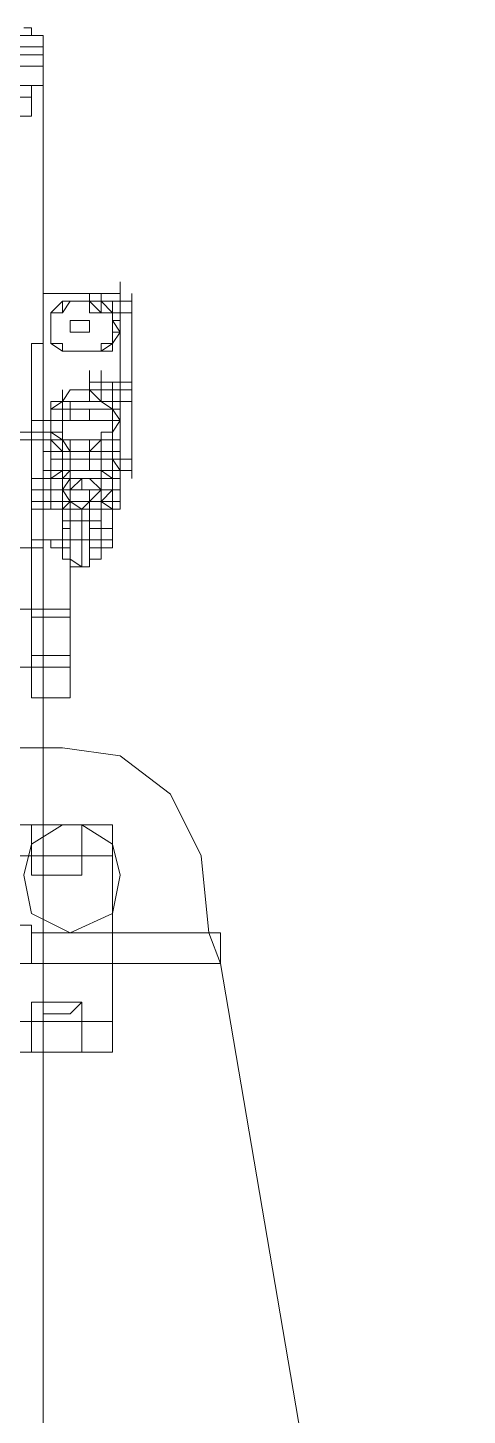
# Model space of a CAD drawing. Header units: millimetres. Extents: x 3220 to 226993, y 817 to 176024.
# Drawn here: x 74363 to 74527, y 88991 to 89513 of the extents above; entities that cross this region are included whole.
import ezdxf

# ---------------------------------------------------------------- set-up
doc = ezdxf.new("R2010")
doc.units = ezdxf.units.MM

# ---------------------------------------------------------------- blocks, each defined once
blk = doc.blocks.new('ligne broyage 2')
at = {"color": 7, "linetype": 'Continuous', "lineweight": 5, "true_color": 0x000007}
for points in [[(1662.64, 9745.4), (1659.74, 9745.4), (1659.74, 9745.4)], [(1659.74, 9745.4), (1659.74, 9742.51)], [(1755.22, 9742.51), (1655.4, 9742.51)], [(1655.4, 9730.94), (1655.4, 9742.51)], [(1659.74, 9742.51), (1678.55, 9742.51)], [(1655.4, 9730.94), (1655.4, 9735.28)], [(1655.4, 9730.94), (1655.4, 9735.28), (1655.4, 9735.28)], [(1726.29, 9735.28), (1655.4, 9735.28)], [(1655.4, 9445.96), (1655.4, 9730.94)], [(1659.74, 9723.7), (1655.4, 9723.7), (1697.35, 9723.7), (1655.4, 9723.7), (1655.4, 9730.94)], [(1655.4, 9730.94), (1755.22, 9730.94)], [(1655.4, 9730.94), (1755.22, 9730.94)], [(1655.4, 9723.7), (1697.35, 9723.7)], [(1697.35, 9723.7), (1655.4, 9723.7), (1655.4, 9723.7)], [(1659.74, 9723.7), (1659.74, 9719.36), (1681.44, 9719.36)], [(1659.74, 9723.7), (1681.44, 9723.7)], [(1659.74, 9719.36), (1659.74, 9712.13)], [(1662.64, 9719.36), (1659.74, 9719.36), (1659.74, 9719.36)], [(1659.74, 9712.13), (1678.55, 9712.13), (1678.55, 9712.13)], [(1626.47, 9645.59), (1626.47, 9649.93), (1626.47, 9649.93)], [(1626.47, 9645.59), (1626.47, 9649.93)], [(1655.4, 9645.59), (1655.4, 9649.93)], [(1622.13, 9642.69), (1622.13, 9645.59), (1622.13, 9645.59)], [(1622.13, 9642.69), (1622.13, 9645.59), (1622.13, 9645.59)], [(1622.13, 9645.59), (1622.13, 9642.69), (1626.47, 9642.69)], [(1622.13, 9642.69), (1626.47, 9642.69), (1626.47, 9642.69)], [(1622.13, 9638.36), (1622.13, 9642.69), (1622.13, 9642.69)], [(1622.13, 9638.36), (1622.13, 9642.69), (1622.13, 9642.69)], [(1622.13, 9638.36), (1622.13, 9642.69), (1622.13, 9642.69)], [(1622.13, 9638.36), (1622.13, 9642.69), (1622.13, 9642.69)], [(1622.13, 9638.36), (1622.13, 9642.69), (1622.13, 9642.69)], [(1622.13, 9638.36), (1622.13, 9642.69), (1622.13, 9642.69)], [(1622.13, 9638.36), (1622.13, 9642.69), (1622.13, 9635.46)], [(1622.13, 9638.36), (1622.13, 9642.69), (1622.13, 9642.69)], [(1622.13, 9642.69), (1622.13, 9638.36), (1622.13, 9638.36)], [(1622.13, 9638.36), (1622.13, 9642.69), (1622.13, 9642.69)], [(1622.13, 9609.42), (1622.13, 9642.69)], [(1622.13, 9612.32), (1622.13, 9642.69)], [(1655.4, 9645.59), (1626.47, 9645.59)], [(1626.47, 9645.59), (1626.47, 9642.69), (1626.47, 9642.69)], [(1626.47, 9642.69), (1626.47, 9645.59)], [(1626.47, 9612.32), (1626.47, 9645.59)], [(1626.47, 9612.32), (1626.47, 9645.59)], [(1633.71, 9642.69), (1626.47, 9642.69)], [(1633.71, 9642.69), (1626.47, 9642.69)], [(1638.05, 9642.69), (1626.47, 9642.69)], [(1626.47, 9642.69), (1629.37, 9642.69), (1629.37, 9638.36)], [(1629.37, 9638.36), (1629.37, 9642.69), (1626.47, 9642.69)], [(1626.47, 9609.42), (1626.47, 9642.69)], [(1626.47, 9609.42), (1626.47, 9642.69), (1626.47, 9642.69)], [(1652.51, 9635.46), (1652.51, 9638.36), (1648.17, 9638.36), (1648.17, 9642.69), (1633.71, 9642.69), (1629.37, 9638.36), (1629.37, 9635.46), (1626.47, 9635.46), (1626.47, 9631.12), (1629.37, 9631.12), (1629.37, 9626.78), (1633.71, 9626.78), (1633.71, 9623.89), (1648.17, 9623.89), (1648.17, 9626.78), (1652.51, 9626.78), (1652.51, 9635.46), (1652.51, 9631.12)], [(1652.51, 9635.46), (1652.51, 9638.36), (1648.17, 9638.36), (1645.28, 9642.69), (1633.71, 9642.69), (1633.71, 9638.36), (1629.37, 9638.36), (1629.37, 9635.46), (1626.47, 9631.12), (1629.37, 9626.78), (1633.71, 9623.89), (1648.17, 9623.89), (1652.51, 9626.78), (1652.51, 9631.12)], [(1652.51, 9631.12), (1652.51, 9638.36), (1648.17, 9638.36), (1645.28, 9642.69), (1638.05, 9642.69), (1633.71, 9638.36), (1629.37, 9638.36), (1629.37, 9631.12)], [(1633.71, 9642.69), (1633.71, 9645.59)], [(1633.71, 9638.36), (1633.71, 9642.69)], [(1638.05, 9642.69), (1638.05, 9645.59)], [(1638.05, 9642.69), (1638.05, 9638.36), (1638.05, 9638.36)], [(1638.05, 9642.69), (1638.05, 9638.36)], [(1655.4, 9642.69), (1655.4, 9645.59), (1655.4, 9645.59)], [(1655.4, 9642.69), (1655.4, 9645.59)], [(1655.4, 9635.46), (1655.4, 9642.69), (1655.4, 9642.69)], [(1655.4, 9638.36), (1655.4, 9642.69)], [(1655.4, 9638.36), (1655.4, 9642.69)], [(1655.4, 9642.69), (1655.4, 9616.66)], [(1622.13, 9638.36), (1626.47, 9638.36), (1626.47, 9638.36)], [(1622.13, 9635.46), (1622.13, 9638.36), (1622.13, 9638.36)], [(1622.13, 9638.36), (1626.47, 9638.36)], [(1633.71, 9638.36), (1626.47, 9638.36)], [(1626.47, 9638.36), (1633.71, 9638.36)], [(1626.47, 9638.36), (1638.05, 9638.36)], [(1626.47, 9638.36), (1629.37, 9638.36), (1629.37, 9638.36)], [(1626.47, 9638.36), (1629.37, 9638.36)], [(1655.4, 9635.46), (1655.4, 9638.36)], [(1655.4, 9635.46), (1655.4, 9638.36)], [(1626.47, 9635.46), (1626.47, 9631.12)], [(1629.37, 9635.46), (1629.37, 9631.12)], [(1629.37, 9631.12), (1629.37, 9623.89), (1648.17, 9623.89), (1652.51, 9626.78), (1652.51, 9631.12)], [(1638.05, 9635.46), (1638.05, 9631.12)], [(1638.05, 9631.12), (1638.05, 9635.46)], [(1645.28, 9635.46), (1638.05, 9635.46)], [(1638.05, 9631.12), (1645.28, 9631.12), (1638.05, 9631.12), (1638.05, 9635.46)], [(1638.05, 9631.12), (1645.28, 9631.12), (1645.28, 9635.46)], [(1645.28, 9635.46), (1645.28, 9631.12), (1645.28, 9631.12)], [(1645.28, 9631.12), (1645.28, 9635.46)], [(1645.28, 9631.12), (1645.28, 9635.46)], [(1652.51, 9631.12), (1652.51, 9635.46)], [(1652.51, 9631.12), (1652.51, 9635.46)], [(1659.74, 9626.78), (1655.4, 9626.78)], [(1659.74, 9564.58), (1659.74, 9626.78)], [(1622.13, 9612.32), (1622.13, 9616.66), (1622.13, 9616.66)], [(1622.13, 9612.32), (1622.13, 9616.66), (1622.13, 9616.66)], [(1622.13, 9612.32), (1622.13, 9616.66), (1622.13, 9616.66)], [(1622.13, 9616.66), (1622.13, 9612.32), (1622.13, 9612.32)], [(1622.13, 9612.32), (1622.13, 9616.66), (1622.13, 9616.66)], [(1633.71, 9612.32), (1633.71, 9616.66)], [(1638.05, 9612.32), (1638.05, 9616.66)], [(1655.4, 9616.66), (1655.4, 9619.55)], [(1655.4, 9616.66), (1655.4, 9619.55)], [(1655.4, 9612.32), (1655.4, 9616.66)], [(1655.4, 9612.32), (1655.4, 9616.66)], [(1655.4, 9616.66), (1655.4, 9605.08), (1655.4, 9605.08)], [(1655.4, 9612.32), (1655.4, 9616.66)], [(1622.13, 9612.32), (1626.47, 9612.32), (1626.47, 9612.32)], [(1622.13, 9609.42), (1622.13, 9612.32), (1622.13, 9612.32)], [(1622.13, 9609.42), (1622.13, 9612.32), (1622.13, 9612.32)], [(1622.13, 9612.32), (1622.13, 9609.42), (1622.13, 9609.42)], [(1622.13, 9609.42), (1622.13, 9612.32), (1622.13, 9612.32)], [(1622.13, 9609.42), (1622.13, 9612.32), (1622.13, 9612.32)], [(1622.13, 9609.42), (1622.13, 9612.32), (1622.13, 9612.32)], [(1622.13, 9612.32), (1622.13, 9609.42), (1622.13, 9609.42)], [(1622.13, 9612.32), (1622.13, 9609.42), (1622.13, 9609.42)], [(1622.13, 9609.42), (1622.13, 9612.32), (1622.13, 9612.32)], [(1622.13, 9612.32), (1622.13, 9609.42), (1622.13, 9609.42)], [(1622.13, 9609.42), (1622.13, 9612.32), (1622.13, 9612.32)], [(1622.13, 9609.42), (1622.13, 9612.32), (1622.13, 9612.32)], [(1622.13, 9609.42), (1622.13, 9612.32), (1622.13, 9612.32)], [(1622.13, 9609.42), (1622.13, 9612.32), (1622.13, 9612.32)], [(1622.13, 9576.15), (1622.13, 9612.32), (1622.13, 9612.32)], [(1626.47, 9612.32), (1622.13, 9612.32)], [(1633.71, 9612.32), (1626.47, 9612.32)], [(1633.71, 9612.32), (1626.47, 9612.32)], [(1638.05, 9612.32), (1626.47, 9612.32)], [(1629.37, 9612.32), (1629.37, 9609.42), (1626.47, 9609.42)], [(1626.47, 9612.32), (1629.37, 9612.32), (1629.37, 9612.32)], [(1626.47, 9609.42), (1626.47, 9612.32)], [(1629.37, 9609.42), (1629.37, 9612.32), (1626.47, 9612.32)], [(1626.47, 9609.42), (1626.47, 9612.32)], [(1633.71, 9609.42), (1633.71, 9612.32)], [(1638.05, 9609.42), (1638.05, 9612.32)], [(1638.05, 9609.42), (1638.05, 9612.32)], [(1638.05, 9609.42), (1638.05, 9612.32)], [(1638.05, 9605.08), (1638.05, 9612.32), (1638.05, 9612.32)], [(1655.4, 9605.08), (1655.4, 9612.32)], [(1622.13, 9609.42), (1626.47, 9609.42), (1626.47, 9609.42)], [(1622.13, 9609.42), (1626.47, 9609.42), (1626.47, 9609.42)], [(1622.13, 9605.08), (1622.13, 9609.42), (1622.13, 9609.42)], [(1622.13, 9609.42), (1622.13, 9605.08), (1622.13, 9605.08)], [(1622.13, 9609.42), (1622.13, 9605.08), (1622.13, 9605.08)], [(1622.13, 9605.08), (1622.13, 9609.42), (1622.13, 9609.42)], [(1622.13, 9605.08), (1622.13, 9609.42), (1622.13, 9609.42)], [(1622.13, 9609.42), (1622.13, 9605.08), (1622.13, 9605.08)], [(1622.13, 9605.08), (1622.13, 9609.42)], [(1622.13, 9609.42), (1626.47, 9609.42)], [(1626.47, 9609.42), (1622.13, 9609.42)], [(1622.13, 9605.08), (1626.47, 9605.08), (1626.47, 9605.08)], [(1622.13, 9576.15), (1622.13, 9605.08)], [(1622.13, 9605.08), (1626.47, 9605.08)], [(1633.71, 9609.42), (1626.47, 9609.42)], [(1626.47, 9609.42), (1633.71, 9609.42)], [(1633.71, 9609.42), (1626.47, 9609.42)], [(1633.71, 9609.42), (1626.47, 9609.42)], [(1638.05, 9609.42), (1626.47, 9609.42)], [(1626.47, 9609.42), (1638.05, 9609.42)], [(1626.47, 9605.08), (1626.47, 9609.42)], [(1629.37, 9609.42), (1629.37, 9605.08), (1626.47, 9605.08)], [(1626.47, 9609.42), (1629.37, 9609.42), (1629.37, 9609.42)], [(1626.47, 9590.62), (1626.47, 9609.42), (1626.47, 9609.42)], [(1626.47, 9576.15), (1626.47, 9609.42), (1626.47, 9609.42)], [(1629.37, 9605.08), (1629.37, 9609.42), (1626.47, 9609.42)], [(1626.47, 9609.42), (1629.37, 9609.42)], [(1626.47, 9576.15), (1626.47, 9609.42), (1626.47, 9609.42)], [(1633.71, 9605.08), (1626.47, 9605.08)], [(1626.47, 9605.08), (1633.71, 9605.08)], [(1626.47, 9605.08), (1638.05, 9605.08)], [(1626.47, 9597.85), (1626.47, 9605.08)], [(1626.47, 9605.08), (1629.37, 9605.08), (1629.37, 9605.08)], [(1633.71, 9605.08), (1633.71, 9609.42)], [(1638.05, 9605.08), (1638.05, 9609.42)], [(1638.05, 9605.08), (1638.05, 9609.42)], [(1645.28, 9602.19), (1645.28, 9605.08)], [(1648.17, 9609.42), (1648.17, 9602.19)], [(1648.17, 9609.42), (1648.17, 9602.19), (1648.17, 9602.19)], [(1655.4, 9605.08), (1655.4, 9609.42)], [(1655.4, 9605.08), (1655.4, 9609.42)], [(1655.4, 9605.08), (1655.4, 9609.42)], [(1655.4, 9605.08), (1655.4, 9609.42)], [(1655.4, 9602.19), (1655.4, 9605.08)], [(1655.4, 9605.08), (1655.4, 9571.81)], [(1626.47, 9602.19), (1648.17, 9602.19)], [(1626.47, 9602.19), (1648.17, 9602.19), (1648.17, 9602.19)], [(1626.47, 9597.85), (1626.47, 9602.19)], [(1629.37, 9597.85), (1629.37, 9602.19)], [(1645.28, 9602.19), (1638.05, 9602.19)], [(1638.05, 9602.19), (1638.05, 9597.85)], [(1638.05, 9602.19), (1638.05, 9597.85)], [(1638.05, 9597.85), (1638.05, 9602.19)], [(1645.28, 9597.85), (1645.28, 9602.19)], [(1645.28, 9602.19), (1645.28, 9597.85)], [(1645.28, 9597.85), (1645.28, 9602.19)], [(1645.28, 9597.85), (1645.28, 9602.19), (1645.28, 9602.19)], [(1645.28, 9597.85), (1645.28, 9602.19)], [(1648.17, 9602.19), (1648.17, 9586.28), (1648.17, 9586.28)], [(1648.17, 9602.19), (1648.17, 9597.85)], [(1652.51, 9597.85), (1652.51, 9602.19)], [(1652.51, 9597.85), (1652.51, 9602.19)], [(1655.4, 9597.85), (1655.4, 9602.19)], [(1655.4, 9597.85), (1655.4, 9602.19)], [(1655.4, 9597.85), (1655.4, 9602.19)], [(1655.4, 9590.62), (1655.4, 9602.19)], [(1655.4, 9597.85), (1655.4, 9602.19)], [(1655.4, 9597.85), (1655.4, 9602.19)], [(1626.47, 9597.85), (1648.17, 9597.85)], [(1626.47, 9597.85), (1648.17, 9597.85)], [(1638.05, 9597.85), (1645.28, 9597.85)], [(1648.17, 9597.85), (1648.17, 9586.28), (1648.17, 9586.28)], [(1648.17, 9597.85), (1655.4, 9597.85)], [(1648.17, 9597.85), (1655.4, 9597.85)], [(1655.4, 9597.85), (1648.17, 9597.85)], [(1655.4, 9593.51), (1655.4, 9597.85)], [(1655.4, 9593.51), (1655.4, 9597.85)], [(1655.4, 9593.51), (1655.4, 9597.85)], [(1659.74, 9597.85), (1655.4, 9597.85)], [(1659.74, 9597.85), (1655.4, 9597.85)], [(1659.74, 9597.85), (1655.4, 9597.85)], [(1655.4, 9590.62), (1626.47, 9590.62)], [(1626.47, 9590.62), (1629.37, 9590.62), (1629.37, 9590.62)], [(1626.47, 9590.62), (1655.4, 9590.62)], [(1629.37, 9590.62), (1626.47, 9590.62)], [(1629.37, 9564.58), (1626.47, 9564.58), (1626.47, 9590.62)], [(1629.37, 9571.81), (1629.37, 9593.51), (1629.37, 9593.51)], [(1629.37, 9593.51), (1629.37, 9586.28)], [(1629.37, 9590.62), (1629.37, 9583.38)], [(1633.71, 9590.62), (1633.71, 9583.38), (1629.37, 9583.38)], [(1629.37, 9586.28), (1629.37, 9590.62)], [(1629.37, 9590.62), (1629.37, 9579.05)], [(1633.71, 9583.38), (1633.71, 9593.51)], [(1633.71, 9586.28), (1633.71, 9593.51)], [(1645.28, 9590.62), (1633.71, 9590.62)], [(1633.71, 9590.62), (1648.17, 9590.62)], [(1633.71, 9579.05), (1633.71, 9590.62)], [(1645.28, 9590.62), (1645.28, 9583.38)], [(1648.17, 9593.51), (1648.17, 9583.38)], [(1648.17, 9586.28), (1648.17, 9583.38), (1652.51, 9583.38), (1652.51, 9586.28), (1648.17, 9586.28), (1648.17, 9593.51)], [(1648.17, 9593.51), (1655.4, 9593.51)], [(1648.17, 9586.28), (1648.17, 9590.62)], [(1655.4, 9590.62), (1648.17, 9590.62)], [(1648.17, 9590.62), (1648.17, 9583.38)], [(1648.17, 9586.28), (1648.17, 9590.62), (1648.17, 9590.62)], [(1648.17, 9586.28), (1648.17, 9590.62)], [(1648.17, 9590.62), (1648.17, 9579.05)], [(1652.51, 9593.51), (1652.51, 9571.81), (1652.51, 9571.81)], [(1652.51, 9586.28), (1652.51, 9593.51)], [(1652.51, 9586.28), (1652.51, 9590.62)], [(1652.51, 9579.05), (1652.51, 9590.62), (1655.4, 9590.62)], [(1659.74, 9593.51), (1655.4, 9593.51)], [(1659.74, 9593.51), (1655.4, 9593.51)], [(1655.4, 9593.51), (1659.74, 9593.51)], [(1655.4, 9590.62), (1655.4, 9593.51)], [(1655.4, 9586.28), (1655.4, 9590.62), (1655.4, 9590.62)], [(1655.4, 9590.62), (1655.4, 9571.81), (1655.4, 9571.81)], [(1655.4, 9586.28), (1655.4, 9590.62)], [(1685.78, 9590.62), (1655.4, 9590.62)], [(1655.4, 9564.58), (1655.4, 9590.62), (1655.4, 9590.62)], [(1685.78, 9593.51), (1659.74, 9593.51)], [(1622.13, 9583.38), (1622.13, 9586.28), (1622.13, 9586.28)], [(1622.13, 9583.38), (1622.13, 9586.28), (1622.13, 9586.28)], [(1622.13, 9583.38), (1622.13, 9586.28), (1622.13, 9586.28)], [(1622.13, 9583.38), (1622.13, 9586.28), (1622.13, 9586.28)], [(1622.13, 9583.38), (1622.13, 9586.28), (1622.13, 9586.28)], [(1622.13, 9583.38), (1622.13, 9586.28), (1622.13, 9586.28)], [(1622.13, 9583.38), (1622.13, 9586.28), (1622.13, 9586.28)], [(1655.4, 9586.28), (1626.47, 9586.28)], [(1626.47, 9586.28), (1655.4, 9586.28)], [(1626.47, 9586.28), (1648.17, 9586.28)], [(1629.37, 9586.28), (1633.71, 9586.28), (1633.71, 9579.05)], [(1629.37, 9579.05), (1629.37, 9586.28), (1629.37, 9586.28)], [(1629.37, 9586.28), (1629.37, 9579.05)], [(1633.71, 9579.05), (1633.71, 9586.28)], [(1638.05, 9583.38), (1638.05, 9586.28)], [(1645.28, 9583.38), (1645.28, 9586.28)], [(1648.17, 9586.28), (1648.17, 9579.05)], [(1648.17, 9579.05), (1648.17, 9586.28), (1648.17, 9586.28)], [(1652.51, 9579.05), (1652.51, 9586.28)], [(1652.51, 9586.28), (1652.51, 9579.05), (1652.51, 9579.05)], [(1622.13, 9583.38), (1626.47, 9583.38), (1626.47, 9583.38)], [(1622.13, 9579.05), (1622.13, 9583.38), (1622.13, 9583.38)], [(1622.13, 9579.05), (1622.13, 9583.38), (1622.13, 9583.38)], [(1622.13, 9579.05), (1622.13, 9583.38), (1622.13, 9583.38)], [(1622.13, 9579.05), (1622.13, 9583.38), (1622.13, 9583.38)], [(1622.13, 9579.05), (1622.13, 9583.38), (1622.13, 9583.38)], [(1622.13, 9579.05), (1622.13, 9583.38), (1622.13, 9583.38)], [(1622.13, 9579.05), (1622.13, 9583.38), (1622.13, 9583.38)], [(1622.13, 9579.05), (1622.13, 9583.38), (1622.13, 9583.38)], [(1622.13, 9579.05), (1622.13, 9583.38), (1622.13, 9583.38)], [(1622.13, 9579.05), (1622.13, 9583.38), (1622.13, 9583.38)], [(1622.13, 9579.05), (1622.13, 9583.38), (1622.13, 9583.38)], [(1622.13, 9579.05), (1622.13, 9583.38), (1622.13, 9583.38)], [(1626.47, 9583.38), (1622.13, 9583.38)], [(1622.13, 9579.05), (1626.47, 9579.05), (1626.47, 9579.05)], [(1622.13, 9579.05), (1622.13, 9576.15), (1622.13, 9576.15)], [(1622.13, 9576.15), (1622.13, 9579.05), (1622.13, 9579.05)], [(1622.13, 9576.15), (1622.13, 9579.05)], [(1622.13, 9579.05), (1626.47, 9579.05)], [(1633.71, 9583.38), (1626.47, 9583.38)], [(1633.71, 9583.38), (1626.47, 9583.38)], [(1638.05, 9583.38), (1626.47, 9583.38)], [(1626.47, 9579.05), (1626.47, 9583.38)], [(1629.37, 9583.38), (1629.37, 9579.05), (1626.47, 9579.05)], [(1626.47, 9583.38), (1629.37, 9583.38), (1629.37, 9583.38)], [(1629.37, 9579.05), (1629.37, 9583.38), (1626.47, 9583.38)], [(1633.71, 9579.05), (1626.47, 9579.05)], [(1626.47, 9579.05), (1633.71, 9579.05)], [(1626.47, 9579.05), (1648.17, 9579.05)], [(1626.47, 9579.05), (1629.37, 9579.05), (1629.37, 9579.05)], [(1626.47, 9579.05), (1648.17, 9579.05)], [(1626.47, 9579.05), (1638.05, 9579.05), (1638.05, 9579.05)], [(1626.47, 9579.05), (1648.17, 9579.05)], [(1626.47, 9579.05), (1629.37, 9579.05), (1629.37, 9579.05)], [(1626.47, 9576.15), (1626.47, 9579.05)], [(1629.37, 9579.05), (1629.37, 9576.15), (1633.71, 9579.05), (1626.47, 9579.05)], [(1626.47, 9579.05), (1629.37, 9579.05), (1629.37, 9579.05)], [(1629.37, 9571.81), (1629.37, 9583.38), (1629.37, 9583.38)], [(1629.37, 9579.05), (1629.37, 9583.38), (1629.37, 9583.38)], [(1629.37, 9579.05), (1629.37, 9583.38), (1629.37, 9583.38)], [(1629.37, 9579.05), (1629.37, 9583.38), (1629.37, 9583.38)], [(1629.37, 9579.05), (1629.37, 9583.38), (1629.37, 9583.38)], [(1629.37, 9579.05), (1629.37, 9583.38), (1629.37, 9583.38)], [(1633.71, 9583.38), (1629.37, 9583.38)], [(1629.37, 9579.05), (1629.37, 9583.38), (1629.37, 9583.38)], [(1629.37, 9579.05), (1629.37, 9583.38), (1629.37, 9583.38)], [(1629.37, 9579.05), (1629.37, 9583.38), (1629.37, 9583.38)], [(1629.37, 9583.38), (1629.37, 9579.05)], [(1629.37, 9579.05), (1629.37, 9583.38), (1629.37, 9583.38)], [(1629.37, 9583.38), (1629.37, 9571.81)], [(1629.37, 9579.05), (1629.37, 9583.38), (1629.37, 9583.38)], [(1629.37, 9579.05), (1648.17, 9579.05)], [(1633.71, 9567.47), (1633.71, 9576.15), (1629.37, 9576.15), (1629.37, 9571.81), (1633.71, 9571.81), (1633.71, 9567.47), (1645.28, 9567.47), (1648.17, 9571.81), (1648.17, 9576.15), (1645.28, 9579.05), (1633.71, 9579.05), (1633.71, 9576.15), (1629.37, 9576.15)], [(1633.71, 9579.05), (1629.37, 9579.05)], [(1629.37, 9576.15), (1629.37, 9579.05), (1629.37, 9579.05)], [(1629.37, 9579.05), (1633.71, 9579.05), (1629.37, 9579.05), (1629.37, 9576.15)], [(1629.37, 9579.05), (1629.37, 9576.15), (1629.37, 9576.15)], [(1633.71, 9579.05), (1629.37, 9579.05), (1629.37, 9579.05)], [(1629.37, 9579.05), (1633.71, 9579.05), (1633.71, 9579.05)], [(1633.71, 9579.05), (1629.37, 9579.05), (1629.37, 9579.05)], [(1629.37, 9576.15), (1629.37, 9579.05)], [(1648.17, 9579.05), (1629.37, 9579.05), (1629.37, 9579.05)], [(1629.37, 9576.15), (1629.37, 9579.05)], [(1633.71, 9579.05), (1633.71, 9576.15), (1629.37, 9576.15)], [(1629.37, 9576.15), (1629.37, 9571.81), (1633.71, 9571.81), (1633.71, 9567.47), (1648.17, 9567.47), (1648.17, 9579.05)], [(1629.37, 9579.05), (1629.37, 9571.81)], [(1633.71, 9579.05), (1629.37, 9579.05)], [(1629.37, 9576.15), (1629.37, 9579.05)], [(1633.71, 9579.05), (1629.37, 9579.05)], [(1629.37, 9579.05), (1629.37, 9576.15), (1633.71, 9576.15), (1633.71, 9579.05)], [(1629.37, 9576.15), (1629.37, 9579.05)], [(1629.37, 9579.05), (1633.71, 9579.05), (1633.71, 9579.05)], [(1633.71, 9571.81), (1633.71, 9583.38)], [(1633.71, 9576.15), (1633.71, 9583.38), (1633.71, 9583.38)], [(1645.28, 9583.38), (1633.71, 9583.38)], [(1633.71, 9583.38), (1633.71, 9576.15), (1633.71, 9576.15)], [(1633.71, 9571.81), (1633.71, 9583.38)], [(1633.71, 9579.05), (1633.71, 9583.38)], [(1633.71, 9579.05), (1633.71, 9583.38), (1633.71, 9583.38)], [(1648.17, 9583.38), (1633.71, 9583.38)], [(1633.71, 9576.15), (1633.71, 9583.38)], [(1633.71, 9579.05), (1633.71, 9583.38)], [(1633.71, 9583.38), (1633.71, 9579.05), (1633.71, 9579.05)], [(1633.71, 9583.38), (1633.71, 9579.05), (1633.71, 9579.05)], [(1645.28, 9579.05), (1633.71, 9579.05)], [(1633.71, 9579.05), (1652.51, 9579.05), (1652.51, 9579.05)], [(1633.71, 9579.05), (1652.51, 9579.05), (1652.51, 9579.05)], [(1648.17, 9579.05), (1633.71, 9579.05), (1633.71, 9579.05)], [(1633.71, 9571.81), (1633.71, 9579.05)], [(1638.05, 9579.05), (1638.05, 9583.38)], [(1638.05, 9579.05), (1638.05, 9583.38)], [(1638.05, 9583.38), (1638.05, 9579.05), (1638.05, 9579.05)], [(1645.28, 9567.47), (1645.28, 9583.38), (1645.28, 9583.38)], [(1648.17, 9583.38), (1645.28, 9583.38), (1645.28, 9571.81)], [(1648.17, 9579.05), (1645.28, 9579.05)], [(1648.17, 9583.38), (1648.17, 9571.81), (1652.51, 9571.81), (1652.51, 9576.15), (1648.17, 9576.15), (1648.17, 9571.81), (1655.4, 9571.81)], [(1648.17, 9579.05), (1648.17, 9583.38)], [(1648.17, 9583.38), (1648.17, 9571.81)], [(1648.17, 9579.05), (1648.17, 9583.38), (1648.17, 9583.38)], [(1648.17, 9579.05), (1648.17, 9583.38), (1648.17, 9583.38)], [(1648.17, 9579.05), (1648.17, 9583.38), (1648.17, 9583.38)], [(1648.17, 9579.05), (1648.17, 9583.38)], [(1648.17, 9579.05), (1648.17, 9583.38), (1648.17, 9583.38)], [(1652.51, 9583.38), (1648.17, 9583.38)], [(1648.17, 9583.38), (1648.17, 9579.05)], [(1648.17, 9583.38), (1648.17, 9571.81), (1648.17, 9571.81)], [(1648.17, 9579.05), (1648.17, 9571.81)], [(1648.17, 9576.15), (1648.17, 9579.05)], [(1648.17, 9579.05), (1648.17, 9576.15)], [(1652.51, 9579.05), (1648.17, 9579.05), (1648.17, 9579.05)], [(1648.17, 9579.05), (1652.51, 9576.15), (1652.51, 9579.05)], [(1648.17, 9579.05), (1648.17, 9571.81)], [(1652.51, 9579.05), (1648.17, 9579.05)], [(1652.51, 9579.05), (1648.17, 9579.05), (1648.17, 9579.05)], [(1648.17, 9579.05), (1652.51, 9579.05), (1652.51, 9579.05)], [(1648.17, 9576.15), (1648.17, 9579.05), (1648.17, 9579.05)], [(1648.17, 9576.15), (1648.17, 9579.05)], [(1652.51, 9571.81), (1652.51, 9583.38)], [(1652.51, 9579.05), (1652.51, 9583.38), (1652.51, 9583.38)], [(1652.51, 9579.05), (1652.51, 9583.38), (1652.51, 9583.38)], [(1652.51, 9579.05), (1652.51, 9583.38), (1652.51, 9583.38)], [(1652.51, 9579.05), (1652.51, 9583.38), (1652.51, 9583.38)], [(1652.51, 9579.05), (1652.51, 9583.38), (1652.51, 9583.38)], [(1652.51, 9579.05), (1652.51, 9583.38), (1652.51, 9583.38)], [(1652.51, 9579.05), (1652.51, 9583.38), (1652.51, 9583.38)], [(1652.51, 9579.05), (1652.51, 9583.38)], [(1652.51, 9579.05), (1652.51, 9583.38), (1652.51, 9583.38)], [(1652.51, 9576.15), (1652.51, 9579.05)], [(1652.51, 9576.15), (1652.51, 9579.05), (1652.51, 9579.05)], [(1652.51, 9579.05), (1652.51, 9576.15), (1652.51, 9576.15)], [(1652.51, 9579.05), (1652.51, 9576.15), (1652.51, 9576.15)], [(1652.51, 9576.15), (1652.51, 9579.05)], [(1652.51, 9571.81), (1652.51, 9579.05)], [(1652.51, 9576.15), (1652.51, 9579.05)], [(1655.4, 9579.05), (1655.4, 9583.38)], [(1655.4, 9579.05), (1655.4, 9583.38)], [(1655.4, 9576.15), (1655.4, 9579.05)], [(1655.4, 9576.15), (1655.4, 9579.05)], [(1655.4, 9571.81), (1655.4, 9579.05), (1655.4, 9579.05)], [(1626.47, 9576.15), (1648.17, 9576.15), (1648.17, 9576.15)], [(1626.47, 9576.15), (1626.47, 9564.58), (1626.47, 9564.58)], [(1626.47, 9571.81), (1626.47, 9576.15)], [(1629.37, 9567.47), (1629.37, 9576.15)], [(1652.51, 9576.15), (1629.37, 9576.15), (1629.37, 9576.15)], [(1629.37, 9576.15), (1633.71, 9576.15)], [(1629.37, 9576.15), (1633.71, 9576.15), (1633.71, 9567.47)], [(1629.37, 9567.47), (1629.37, 9576.15), (1629.37, 9576.15)], [(1652.51, 9576.15), (1629.37, 9576.15), (1629.37, 9576.15)], [(1629.37, 9576.15), (1633.71, 9576.15)], [(1633.71, 9576.15), (1645.28, 9576.15)], [(1633.71, 9576.15), (1648.17, 9576.15)], [(1633.71, 9576.15), (1633.71, 9571.81)], [(1633.71, 9567.47), (1633.71, 9576.15)], [(1633.71, 9571.81), (1633.71, 9576.15), (1633.71, 9576.15)], [(1645.28, 9576.15), (1638.05, 9576.15), (1633.71, 9571.81)], [(1633.71, 9576.15), (1633.71, 9571.81), (1633.71, 9571.81)], [(1648.17, 9571.81), (1645.28, 9576.15), (1633.71, 9576.15)], [(1633.71, 9571.81), (1633.71, 9576.15), (1633.71, 9576.15)], [(1640.94, 9576.15), (1645.28, 9571.81), (1648.17, 9571.81), (1648.17, 9567.47)], [(1648.17, 9571.81), (1645.28, 9571.81), (1640.94, 9576.15)], [(1645.28, 9576.15), (1648.17, 9576.15)], [(1645.28, 9571.81), (1645.28, 9576.15)], [(1645.28, 9576.15), (1648.17, 9576.15)], [(1648.17, 9571.81), (1645.28, 9571.81), (1645.28, 9576.15)], [(1648.17, 9576.15), (1648.17, 9564.58), (1648.17, 9564.58)], [(1648.17, 9571.81), (1648.17, 9576.15)], [(1648.17, 9576.15), (1648.17, 9567.47)], [(1648.17, 9576.15), (1655.4, 9576.15)], [(1655.4, 9576.15), (1648.17, 9576.15)], [(1648.17, 9567.47), (1648.17, 9576.15), (1648.17, 9571.81)], [(1648.17, 9571.81), (1648.17, 9576.15), (1648.17, 9576.15)], [(1648.17, 9571.81), (1648.17, 9576.15), (1648.17, 9576.15)], [(1648.17, 9576.15), (1652.51, 9576.15)], [(1648.17, 9567.47), (1648.17, 9576.15), (1648.17, 9576.15)], [(1652.51, 9576.15), (1652.51, 9567.47), (1652.51, 9567.47)], [(1655.4, 9571.81), (1655.4, 9576.15)], [(1655.4, 9571.81), (1655.4, 9576.15), (1655.4, 9576.15)], [(1655.4, 9571.81), (1655.4, 9576.15)], [(1655.4, 9571.81), (1655.4, 9576.15)], [(1655.4, 9571.81), (1655.4, 9576.15)], [(1659.74, 9576.15), (1655.4, 9576.15)], [(1659.74, 9576.15), (1655.4, 9576.15)], [(1655.4, 9571.81), (1626.47, 9571.81)], [(1626.47, 9571.81), (1648.17, 9571.81)], [(1626.47, 9571.81), (1648.17, 9571.81)], [(1626.47, 9567.47), (1626.47, 9571.81)], [(1629.37, 9571.81), (1633.71, 9571.81)], [(1629.37, 9571.81), (1633.71, 9567.47), (1633.71, 9567.47)], [(1629.37, 9567.47), (1629.37, 9571.81)], [(1629.37, 9567.47), (1629.37, 9571.81), (1629.37, 9571.81)], [(1629.37, 9567.47), (1629.37, 9571.81), (1629.37, 9571.81)], [(1629.37, 9567.47), (1629.37, 9571.81)], [(1629.37, 9567.47), (1629.37, 9571.81)], [(1629.37, 9567.47), (1629.37, 9571.81), (1629.37, 9571.81)], [(1629.37, 9567.47), (1629.37, 9571.81), (1629.37, 9571.81)], [(1629.37, 9571.81), (1633.71, 9571.81)], [(1629.37, 9567.47), (1629.37, 9571.81), (1629.37, 9571.81)], [(1629.37, 9571.81), (1629.37, 9567.47)], [(1629.37, 9571.81), (1629.37, 9567.47)], [(1633.71, 9567.47), (1633.71, 9571.81)], [(1633.71, 9567.47), (1633.71, 9571.81)], [(1633.71, 9571.81), (1633.71, 9567.47), (1638.05, 9567.47)], [(1633.71, 9567.47), (1633.71, 9571.81)], [(1648.17, 9571.81), (1645.28, 9567.47), (1638.05, 9567.47), (1633.71, 9571.81)], [(1633.71, 9567.47), (1633.71, 9571.81), (1633.71, 9571.81)], [(1633.71, 9571.81), (1633.71, 9564.58), (1633.71, 9567.47)], [(1638.05, 9571.81), (1638.05, 9564.58)], [(1638.05, 9571.81), (1638.05, 9564.58)], [(1645.28, 9571.81), (1648.17, 9571.81)], [(1645.28, 9564.58), (1645.28, 9571.81)], [(1645.28, 9567.47), (1648.17, 9567.47), (1648.17, 9571.81)], [(1645.28, 9564.58), (1645.28, 9571.81)], [(1648.17, 9571.81), (1648.17, 9564.58)], [(1648.17, 9571.81), (1648.17, 9567.47)], [(1648.17, 9571.81), (1655.4, 9571.81)], [(1648.17, 9571.81), (1655.4, 9571.81)], [(1648.17, 9571.81), (1652.51, 9571.81)], [(1648.17, 9571.81), (1648.17, 9567.47)], [(1648.17, 9571.81), (1648.17, 9567.47), (1648.17, 9567.47)], [(1648.17, 9571.81), (1648.17, 9564.58), (1648.17, 9564.58)], [(1648.17, 9567.47), (1648.17, 9571.81), (1648.17, 9571.81)], [(1648.17, 9567.47), (1648.17, 9571.81)], [(1648.17, 9567.47), (1648.17, 9571.81), (1648.17, 9571.81)], [(1652.51, 9567.47), (1652.51, 9571.81)], [(1652.51, 9567.47), (1652.51, 9571.81)], [(1652.51, 9567.47), (1652.51, 9571.81), (1652.51, 9571.81)], [(1652.51, 9567.47), (1652.51, 9571.81), (1652.51, 9571.81)], [(1652.51, 9567.47), (1652.51, 9571.81), (1652.51, 9571.81)], [(1652.51, 9567.47), (1652.51, 9571.81)], [(1652.51, 9567.47), (1652.51, 9571.81), (1652.51, 9571.81)], [(1652.51, 9567.47), (1652.51, 9571.81), (1652.51, 9571.81)], [(1652.51, 9567.47), (1652.51, 9571.81), (1652.51, 9571.81)], [(1655.4, 9567.47), (1655.4, 9571.81)], [(1655.4, 9567.47), (1655.4, 9571.81)], [(1655.4, 9571.81), (1655.4, 9564.58)], [(1655.4, 9564.58), (1655.4, 9571.81), (1655.4, 9571.81)], [(1655.4, 9567.47), (1655.4, 9571.81)], [(1659.74, 9571.81), (1655.4, 9571.81)], [(1659.74, 9571.81), (1655.4, 9571.81)], [(1655.4, 9567.47), (1655.4, 9571.81)], [(1633.71, 9567.47), (1626.47, 9567.47), (1626.47, 9567.47)], [(1633.71, 9564.58), (1633.71, 9567.47), (1626.47, 9567.47)], [(1626.47, 9567.47), (1626.47, 9564.58), (1629.37, 9564.58)], [(1626.47, 9564.58), (1626.47, 9567.47)], [(1626.47, 9564.58), (1626.47, 9567.47)], [(1626.47, 9564.58), (1633.71, 9564.58), (1633.71, 9564.58)], [(1626.47, 9564.58), (1648.17, 9564.58)], [(1629.37, 9564.58), (1629.37, 9567.47), (1648.17, 9567.47)], [(1629.37, 9564.58), (1629.37, 9567.47)], [(1633.71, 9567.47), (1629.37, 9567.47), (1629.37, 9567.47)], [(1629.37, 9564.58), (1629.37, 9567.47)], [(1629.37, 9564.58), (1633.71, 9567.47), (1633.71, 9567.47)], [(1629.37, 9564.58), (1629.37, 9567.47)], [(1629.37, 9564.58), (1629.37, 9567.47)], [(1629.37, 9564.58), (1629.37, 9567.47), (1629.37, 9567.47)], [(1629.37, 9564.58), (1629.37, 9567.47)], [(1633.71, 9567.47), (1629.37, 9567.47), (1629.37, 9567.47)], [(1629.37, 9564.58), (1629.37, 9567.47), (1629.37, 9567.47)], [(1629.37, 9564.58), (1629.37, 9567.47), (1629.37, 9567.47)], [(1629.37, 9567.47), (1629.37, 9564.58), (1629.37, 9564.58)], [(1633.71, 9567.47), (1629.37, 9564.58)], [(1629.37, 9564.58), (1629.37, 9567.47)], [(1629.37, 9564.58), (1633.71, 9564.58), (1633.71, 9564.58)], [(1629.37, 9564.58), (1633.71, 9564.58), (1633.71, 9564.58)], [(1629.37, 9564.58), (1638.05, 9564.58)], [(1629.37, 9564.58), (1633.71, 9564.58), (1633.71, 9564.58)], [(1629.37, 9553.01), (1629.37, 9564.58)], [(1629.37, 9564.58), (1645.28, 9564.58), (1645.28, 9564.58)], [(1633.71, 9564.58), (1633.71, 9567.47), (1633.71, 9567.47)], [(1633.71, 9567.47), (1633.71, 9564.58)], [(1633.71, 9545.77), (1633.71, 9564.58), (1633.71, 9564.58)], [(1645.28, 9564.58), (1645.28, 9567.47), (1638.05, 9567.47), (1638.05, 9564.58)], [(1638.05, 9567.47), (1640.94, 9564.58), (1645.28, 9567.47)], [(1638.05, 9564.58), (1638.05, 9567.47), (1638.05, 9567.47)], [(1645.28, 9564.58), (1638.05, 9564.58)], [(1655.4, 9564.58), (1638.05, 9564.58), (1638.05, 9564.58)], [(1638.05, 9564.58), (1638.05, 9560.24)], [(1638.05, 9564.58), (1645.28, 9564.58), (1645.28, 9564.58)], [(1638.05, 9560.24), (1638.05, 9564.58)], [(1638.05, 9560.24), (1638.05, 9564.58)], [(1640.94, 9564.58), (1638.05, 9564.58)], [(1638.05, 9564.58), (1638.05, 9542.88), (1638.05, 9542.88)], [(1638.05, 9545.77), (1638.05, 9564.58), (1638.05, 9564.58)], [(1645.28, 9564.58), (1640.94, 9564.58)], [(1640.94, 9542.88), (1640.94, 9564.58), (1640.94, 9564.58)], [(1648.17, 9564.58), (1645.28, 9567.47)], [(1645.28, 9564.58), (1645.28, 9560.24)], [(1645.28, 9560.24), (1645.28, 9564.58), (1645.28, 9564.58)], [(1645.28, 9560.24), (1645.28, 9564.58)], [(1645.28, 9564.58), (1648.17, 9564.58)], [(1645.28, 9564.58), (1645.28, 9545.77), (1645.28, 9545.77)], [(1648.17, 9567.47), (1655.4, 9567.47)], [(1648.17, 9567.47), (1655.4, 9567.47)], [(1648.17, 9567.47), (1648.17, 9564.58)], [(1648.17, 9564.58), (1648.17, 9567.47), (1648.17, 9567.47)], [(1648.17, 9564.58), (1648.17, 9567.47)], [(1648.17, 9567.47), (1648.17, 9564.58)], [(1648.17, 9564.58), (1648.17, 9567.47), (1648.17, 9567.47)], [(1648.17, 9564.58), (1648.17, 9567.47), (1648.17, 9567.47)], [(1648.17, 9567.47), (1648.17, 9564.58), (1648.17, 9564.58)], [(1652.51, 9567.47), (1648.17, 9567.47)], [(1648.17, 9567.47), (1648.17, 9564.58), (1648.17, 9564.58)], [(1652.51, 9564.58), (1652.51, 9567.47), (1655.4, 9567.47), (1648.17, 9567.47), (1648.17, 9564.58)], [(1655.4, 9567.47), (1648.17, 9567.47), (1648.17, 9567.47)], [(1648.17, 9564.58), (1655.4, 9564.58)], [(1652.51, 9564.58), (1648.17, 9564.58), (1648.17, 9564.58)], [(1648.17, 9564.58), (1652.51, 9564.58), (1652.51, 9564.58)], [(1648.17, 9564.58), (1652.51, 9564.58), (1652.51, 9564.58)], [(1648.17, 9553.01), (1648.17, 9564.58)], [(1648.17, 9564.58), (1648.17, 9560.24), (1648.17, 9560.24)], [(1648.17, 9564.58), (1659.74, 9564.58), (1659.74, 9564.58)], [(1648.17, 9564.58), (1652.51, 9564.58)], [(1652.51, 9564.58), (1648.17, 9564.58)], [(1652.51, 9564.58), (1652.51, 9567.47), (1652.51, 9567.47)], [(1652.51, 9564.58), (1652.51, 9567.47)], [(1652.51, 9564.58), (1652.51, 9567.47), (1652.51, 9567.47)], [(1652.51, 9564.58), (1652.51, 9567.47), (1652.51, 9567.47)], [(1652.51, 9564.58), (1652.51, 9567.47), (1652.51, 9567.47)], [(1652.51, 9567.47), (1652.51, 9564.58), (1652.51, 9564.58)], [(1652.51, 9564.58), (1652.51, 9567.47)], [(1652.51, 9564.58), (1652.51, 9567.47)], [(1652.51, 9564.58), (1652.51, 9567.47)], [(1655.4, 9567.47), (1659.74, 9567.47)], [(1659.74, 9567.47), (1655.4, 9567.47)], [(1655.4, 9564.58), (1655.4, 9567.47)], [(1655.4, 9564.58), (1655.4, 9567.47)], [(1655.4, 9564.58), (1655.4, 9567.47)], [(1659.74, 9564.58), (1659.74, 9550.11)], [(1648.17, 9560.24), (1633.71, 9560.24)], [(1633.71, 9560.24), (1645.28, 9560.24), (1645.28, 9560.24)], [(1645.28, 9560.24), (1638.05, 9560.24)], [(1638.05, 9542.88), (1638.05, 9560.24), (1638.05, 9560.24)], [(1638.05, 9545.77), (1638.05, 9560.24), (1638.05, 9560.24)], [(1638.05, 9560.24), (1638.05, 9542.88), (1638.05, 9542.88)], [(1638.05, 9560.24), (1645.28, 9560.24), (1645.28, 9560.24)], [(1638.05, 9560.24), (1645.28, 9560.24)], [(1638.05, 9557.35), (1638.05, 9560.24)], [(1638.05, 9560.24), (1638.05, 9553.01)], [(1645.28, 9553.01), (1645.28, 9560.24)], [(1645.28, 9542.88), (1645.28, 9560.24), (1645.28, 9560.24)], [(1645.28, 9560.24), (1648.17, 9560.24), (1648.17, 9560.24)], [(1645.28, 9560.24), (1645.28, 9542.88), (1645.28, 9542.88)], [(1645.28, 9550.11), (1645.28, 9560.24), (1645.28, 9560.24)], [(1645.28, 9557.35), (1645.28, 9560.24)], [(1648.17, 9545.77), (1648.17, 9560.24), (1648.17, 9560.24)], [(1648.17, 9557.35), (1648.17, 9560.24)], [(1629.37, 9557.35), (1638.05, 9557.35), (1638.05, 9557.35)], [(1638.05, 9557.35), (1629.37, 9557.35)], [(1629.37, 9553.01), (1629.37, 9557.35), (1629.37, 9550.11)], [(1629.37, 9553.01), (1629.37, 9550.11)], [(1629.37, 9553.01), (1629.37, 9550.11)], [(1638.05, 9550.11), (1638.05, 9553.01), (1629.37, 9553.01), (1638.05, 9553.01)], [(1633.71, 9553.01), (1633.71, 9557.35)], [(1633.71, 9550.11), (1633.71, 9553.01)], [(1638.05, 9553.01), (1633.71, 9553.01)], [(1633.71, 9553.01), (1638.05, 9553.01), (1638.05, 9553.01)], [(1638.05, 9553.01), (1633.71, 9553.01)], [(1638.05, 9553.01), (1638.05, 9557.35)], [(1638.05, 9550.11), (1638.05, 9557.35)], [(1638.05, 9545.77), (1638.05, 9553.01), (1638.05, 9553.01)], [(1638.05, 9553.01), (1645.28, 9553.01), (1645.28, 9553.01)], [(1638.05, 9550.11), (1638.05, 9553.01)], [(1645.28, 9553.01), (1645.28, 9557.35)], [(1648.17, 9557.35), (1645.28, 9557.35)], [(1645.28, 9557.35), (1648.17, 9557.35), (1648.17, 9557.35)], [(1645.28, 9550.11), (1645.28, 9557.35)], [(1645.28, 9553.01), (1645.28, 9524.08), (1645.28, 9524.08)], [(1645.28, 9553.01), (1648.17, 9553.01), (1648.17, 9553.01)], [(1648.17, 9553.01), (1645.28, 9553.01)], [(1648.17, 9553.01), (1645.28, 9553.01)], [(1645.28, 9553.01), (1648.17, 9553.01)], [(1645.28, 9553.01), (1648.17, 9553.01)], [(1648.17, 9553.01), (1648.17, 9557.35), (1648.17, 9550.11)], [(1652.51, 9553.01), (1648.17, 9553.01)], [(1648.17, 9550.11), (1648.17, 9553.01)], [(1648.17, 9553.01), (1648.17, 9550.11)], [(1648.17, 9550.11), (1648.17, 9553.01)], [(1652.51, 9553.01), (1652.51, 9550.11)], [(1659.74, 9524.08), (1659.74, 9553.01), (1659.74, 9553.01)], [(1638.05, 9550.11), (1629.37, 9550.11), (1629.37, 9550.11)], [(1629.37, 9550.11), (1638.05, 9550.11)], [(1629.37, 9550.11), (1638.05, 9550.11)], [(1633.71, 9550.11), (1638.05, 9550.11)], [(1638.05, 9550.11), (1633.71, 9550.11), (1633.71, 9550.11)], [(1652.51, 9550.11), (1645.28, 9550.11), (1645.28, 9550.11)], [(1645.28, 9550.11), (1648.17, 9550.11)], [(1645.28, 9545.77), (1645.28, 9550.11), (1645.28, 9550.11)], [(1645.28, 9550.11), (1648.17, 9550.11)], [(1648.17, 9550.11), (1645.28, 9550.11), (1645.28, 9550.11)], [(1645.28, 9550.11), (1648.17, 9550.11)], [(1659.74, 9550.11), (1685.78, 9550.11), (1655.4, 9550.11)], [(1638.05, 9545.77), (1633.71, 9545.77), (1633.71, 9545.77)], [(1638.05, 9545.77), (1633.71, 9545.77)], [(1638.05, 9542.88), (1638.05, 9545.77)], [(1638.05, 9545.77), (1638.05, 9542.88)], [(1645.28, 9542.88), (1638.05, 9542.88), (1638.05, 9542.88)], [(1638.05, 9542.88), (1640.94, 9542.88)], [(1640.94, 9542.88), (1645.28, 9545.77)], [(1645.28, 9545.77), (1648.17, 9545.77)], [(1645.28, 9542.88), (1645.28, 9545.77), (1645.28, 9545.77)], [(1648.17, 9545.77), (1645.28, 9545.77)], [(1711.82, 9526.97), (1645.28, 9526.97)], [(1645.28, 9493.7), (1645.28, 9524.08)], [(1645.28, 9524.08), (1659.74, 9524.08), (1659.74, 9524.08)], [(1659.74, 9493.7), (1659.74, 9524.08)], [(1645.28, 9509.61), (1659.74, 9509.61)], [(1645.28, 9509.61), (1659.74, 9509.61)], [(1645.28, 9505.27), (2495.87, 9505.27)], [(1659.74, 9493.7), (1645.28, 9493.7), (1645.28, 9493.7)], [(1655.4, 9474.89), (1697.35, 9474.89), (1697.35, 9474.89)], [(1629.37, 9445.96), (1629.37, 9434.39)], [(1629.37, 9445.96), (1697.35, 9445.96), (1697.35, 9445.96)], [(1629.37, 9438.73), (1640.94, 9445.96), (1648.17, 9445.96)], [(1640.94, 9445.96), (1640.94, 9434.39)], [(1662.64, 9427.15), (1659.74, 9438.73), (1648.17, 9445.96)], [(1655.4, 9445.96), (1655.4, 9434.39)], [(1659.74, 9434.39), (1659.74, 9445.96)], [(1629.37, 9438.73), (1626.47, 9427.15), (1629.37, 9412.69)], [(2495.87, 9434.39), (1629.37, 9434.39)], [(1629.37, 9372.18), (1629.37, 9434.39)], [(1640.94, 9434.39), (1640.94, 9427.15)], [(1655.4, 9372.18), (1655.4, 9434.39)], [(1659.74, 9427.15), (1659.74, 9434.39)], [(1629.37, 9412.69), (1645.28, 9405.46), (1659.74, 9412.69), (1662.64, 9427.15)], [(1697.35, 9408.35), (1659.74, 9408.35)], [(1659.74, 9393.88), (1659.74, 9408.35), (1659.74, 9408.35)], [(1629.37, 9405.46), (1588.86, 9405.46)], [(1588.86, 9393.88), (1588.86, 9405.46), (1588.86, 9405.46)], [(1588.86, 9393.88), (1593.2, 9405.46)], [(1659.74, 9405.46), (1629.37, 9405.46)], [(1588.86, 9393.88), (1629.37, 9393.88)], [(1629.37, 9393.88), (1697.35, 9393.88), (1697.35, 9393.88)], [(1640.94, 9379.42), (1640.94, 9372.18)], [(1659.74, 9372.18), (1659.74, 9379.42)], [(1629.37, 9372.18), (1629.37, 9360.61)], [(1671.32, 9372.18), (1671.32, 9360.61), (1629.37, 9360.61)], [(2495.87, 9372.18), (1629.37, 9372.18)], [(1640.94, 9372.18), (1640.94, 9360.61)], [(1655.4, 9372.18), (1655.4, 9360.61)], [(1659.74, 9360.61), (1659.74, 9372.18)], [(1655.4, 9030.79), (1655.4, 9360.61)]]:
    blk.add_lwpolyline(points, dxfattribs=at)
for points in [[(1726.29, 9738.17), (1655.4, 9738.17)], [(1697.35, 9730.94), (1655.4, 9730.94)], [(1655.4, 9730.94), (1697.35, 9730.94)], [(1622.13, 9642.69), (1622.13, 9638.36)], [(1652.51, 9635.46), (1652.51, 9638.36), (1648.17, 9638.36), (1648.17, 9642.69), (1633.71, 9642.69), (1629.37, 9638.36), (1629.37, 9626.78), (1633.71, 9626.78), (1633.71, 9623.89), (1648.17, 9623.89), (1648.17, 9626.78), (1652.51, 9626.78)], [(1629.37, 9635.46), (1629.37, 9626.78), (1633.71, 9626.78), (1633.71, 9623.89), (1648.17, 9623.89), (1648.17, 9626.78), (1652.51, 9626.78), (1652.51, 9638.36), (1648.17, 9642.69), (1633.71, 9642.69), (1633.71, 9638.36), (1629.37, 9638.36)], [(1629.37, 9635.46), (1629.37, 9626.78), (1633.71, 9623.89), (1648.17, 9623.89), (1648.17, 9626.78), (1652.51, 9626.78), (1652.51, 9638.36), (1648.17, 9638.36), (1648.17, 9642.69), (1633.71, 9642.69), (1629.37, 9638.36)], [(1633.71, 9642.69), (1633.71, 9638.36)], [(1622.13, 9609.42), (1622.13, 9612.32)], [(1622.13, 9612.32), (1622.13, 9609.42)], [(1633.71, 9612.32), (1633.71, 9609.42)], [(1622.13, 9605.08), (1622.13, 9609.42)], [(1622.13, 9605.08), (1622.13, 9609.42)], [(1626.47, 9597.85), (1629.37, 9597.85), (1629.37, 9590.62), (1638.05, 9590.62), (1638.05, 9586.28), (1645.28, 9586.28), (1645.28, 9590.62), (1648.17, 9590.62), (1652.51, 9593.51), (1652.51, 9605.08), (1648.17, 9605.08), (1645.28, 9609.42), (1638.05, 9609.42), (1633.71, 9605.08), (1629.37, 9605.08), (1629.37, 9602.19)], [(1652.51, 9597.85), (1652.51, 9602.19), (1648.17, 9605.08), (1633.71, 9605.08), (1629.37, 9602.19), (1626.47, 9597.85), (1629.37, 9593.51), (1629.37, 9590.62), (1633.71, 9590.62), (1633.71, 9586.28), (1645.28, 9586.28), (1648.17, 9590.62), (1652.51, 9590.62)], [(1652.51, 9597.85), (1652.51, 9605.08), (1648.17, 9605.08), (1645.28, 9609.42), (1638.05, 9609.42), (1633.71, 9605.08), (1629.37, 9605.08), (1629.37, 9590.62), (1638.05, 9590.62), (1638.05, 9586.28), (1645.28, 9586.28), (1645.28, 9590.62), (1648.17, 9590.62), (1652.51, 9593.51)], [(1629.37, 9597.85), (1629.37, 9590.62), (1633.71, 9590.62), (1638.05, 9586.28), (1648.17, 9586.28), (1648.17, 9590.62), (1652.51, 9590.62), (1652.51, 9602.19), (1648.17, 9605.08), (1633.71, 9605.08), (1629.37, 9602.19)], [(1652.51, 9597.85), (1652.51, 9602.19), (1648.17, 9605.08), (1633.71, 9605.08), (1629.37, 9602.19), (1629.37, 9590.62), (1633.71, 9590.62), (1633.71, 9586.28), (1645.28, 9586.28), (1648.17, 9590.62), (1652.51, 9590.62)], [(1629.37, 9597.85), (1629.37, 9590.62), (1633.71, 9590.62), (1633.71, 9586.28), (1648.17, 9586.28), (1648.17, 9590.62), (1652.51, 9593.51), (1652.51, 9602.19), (1648.17, 9602.19), (1648.17, 9605.08), (1629.37, 9605.08)], [(1633.71, 9609.42), (1633.71, 9605.08)], [(1645.28, 9597.85), (1638.05, 9597.85)], [(1629.37, 9593.51), (1633.71, 9593.51)], [(1629.37, 9593.51), (1633.71, 9593.51)], [(1629.37, 9586.28), (1629.37, 9590.62), (1629.37, 9586.28), (1633.71, 9586.28)], [(1633.71, 9586.28), (1629.37, 9586.28), (1629.37, 9590.62), (1629.37, 9586.28)], [(1648.17, 9593.51), (1652.51, 9593.51)], [(1648.17, 9593.51), (1655.4, 9593.51)], [(1648.17, 9593.51), (1652.51, 9593.51)], [(1652.51, 9586.28), (1652.51, 9590.62), (1648.17, 9586.28), (1652.51, 9586.28), (1652.51, 9590.62), (1648.17, 9586.28)], [(1633.71, 9583.38), (1633.71, 9586.28), (1629.37, 9586.28), (1629.37, 9583.38)], [(1633.71, 9583.38), (1633.71, 9586.28), (1629.37, 9586.28), (1629.37, 9583.38)], [(1633.71, 9583.38), (1633.71, 9586.28), (1629.37, 9586.28), (1629.37, 9583.38)], [(1633.71, 9583.38), (1633.71, 9586.28), (1629.37, 9586.28), (1629.37, 9583.38)], [(1652.51, 9583.38), (1652.51, 9586.28), (1648.17, 9586.28), (1648.17, 9583.38)], [(1652.51, 9583.38), (1652.51, 9586.28), (1648.17, 9586.28), (1648.17, 9583.38)], [(1652.51, 9583.38), (1652.51, 9586.28), (1648.17, 9586.28), (1648.17, 9583.38)], [(1622.13, 9579.05), (1622.13, 9583.38)], [(1633.71, 9579.05), (1633.71, 9583.38), (1629.37, 9583.38), (1626.47, 9579.05)], [(1633.71, 9579.05), (1626.47, 9579.05), (1629.37, 9579.05), (1629.37, 9576.15), (1633.71, 9576.15)], [(1629.37, 9583.38), (1633.71, 9583.38)], [(1629.37, 9583.38), (1633.71, 9583.38)], [(1629.37, 9579.05), (1633.71, 9579.05)], [(1629.37, 9579.05), (1633.71, 9579.05)], [(1648.17, 9583.38), (1652.51, 9583.38)], [(1655.4, 9579.05), (1652.51, 9579.05), (1652.51, 9583.38), (1648.17, 9583.38), (1648.17, 9579.05)], [(1648.17, 9583.38), (1652.51, 9583.38)], [(1648.17, 9579.05), (1652.51, 9579.05)], [(1648.17, 9579.05), (1652.51, 9579.05)], [(1648.17, 9579.05), (1652.51, 9579.05)], [(1652.51, 9579.05), (1648.17, 9579.05)], [(1652.51, 9579.05), (1655.4, 9579.05), (1648.17, 9579.05), (1648.17, 9576.15), (1652.51, 9576.15)], [(1652.51, 9579.05), (1655.4, 9579.05), (1648.17, 9579.05), (1648.17, 9576.15), (1652.51, 9576.15)], [(1629.37, 9576.15), (1633.71, 9576.15)], [(1633.71, 9576.15), (1629.37, 9576.15)], [(1629.37, 9571.81), (1633.71, 9571.81), (1629.37, 9571.81), (1629.37, 9576.15)], [(1629.37, 9571.81), (1633.71, 9571.81), (1629.37, 9571.81), (1629.37, 9576.15)], [(1648.17, 9571.81), (1645.28, 9571.81), (1645.28, 9576.15), (1638.05, 9576.15), (1633.71, 9571.81), (1633.71, 9567.47), (1648.17, 9567.47)], [(1633.71, 9571.81), (1633.71, 9567.47), (1648.17, 9567.47), (1648.17, 9571.81), (1645.28, 9576.15), (1633.71, 9576.15)], [(1638.05, 9571.81), (1638.05, 9567.47), (1645.28, 9567.47), (1645.28, 9571.81), (1640.94, 9571.81), (1640.94, 9576.15), (1640.94, 9571.81)], [(1652.51, 9571.81), (1652.51, 9576.15), (1648.17, 9576.15), (1648.17, 9571.81)], [(1652.51, 9576.15), (1648.17, 9576.15), (1652.51, 9576.15), (1648.17, 9576.15)], [(1629.37, 9571.81), (1633.71, 9571.81)], [(1629.37, 9571.81), (1633.71, 9571.81)], [(1645.28, 9571.81), (1638.05, 9571.81), (1638.05, 9567.47), (1645.28, 9567.47)], [(1648.17, 9571.81), (1652.51, 9571.81)], [(1648.17, 9571.81), (1652.51, 9571.81)], [(1633.71, 9567.47), (1626.47, 9567.47), (1629.37, 9567.47), (1629.37, 9564.58), (1633.71, 9564.58)], [(1629.37, 9567.47), (1633.71, 9567.47), (1629.37, 9567.47), (1629.37, 9564.58)], [(1629.37, 9567.47), (1633.71, 9567.47)], [(1629.37, 9567.47), (1633.71, 9567.47)], [(1629.37, 9567.47), (1629.37, 9564.58)], [(1638.05, 9564.58), (1645.28, 9564.58), (1645.28, 9567.47), (1638.05, 9567.47)], [(1648.17, 9567.47), (1652.51, 9567.47)], [(1648.17, 9567.47), (1652.51, 9567.47)], [(1648.17, 9567.47), (1652.51, 9567.47)], [(1648.17, 9567.47), (1652.51, 9567.47)], [(1655.4, 9567.47), (1648.17, 9567.47), (1648.17, 9564.58), (1652.51, 9564.58), (1652.51, 9567.47)], [(1652.51, 9567.47), (1652.51, 9564.58)], [(1633.71, 9553.01), (1633.71, 9550.11)], [(1659.74, 9553.01), (1645.28, 9553.01)], [(1645.28, 9545.77), (1645.28, 9553.01)], [(1640.94, 9427.15), (1659.74, 9427.15)], [(1640.94, 9379.42), (1645.28, 9375.08), (1655.4, 9375.08), (1655.4, 9379.42), (1659.74, 9379.42)]]:
    blk.add_lwpolyline(points, close=True, dxfattribs=at)
at = {"color": 7, "linetype": 'Continuous', "lineweight": 15, "true_color": 0x000007}
for points in [[(1648.17, 9474.89), (1626.47, 9472), (1607.67, 9457.53), (1596.09, 9434.39)], [(1648.17, 9474.89), (1655.4, 9474.89), (1655.4, 9474.89)], [(1593.2, 9405.46), (1596.09, 9434.39), (1596.09, 9434.39)], [(1496.28, 8849.97), (1588.86, 9393.88), (1588.86, 9393.88)]]:
    blk.add_lwpolyline(points, dxfattribs=at)

msp = doc.modelspace()

# ---------------------------------------------------------------- block references
at = {"xscale": -1}
msp.add_blockref('ligne broyage 2', (76023.71, 79767.2), dxfattribs=at)

doc.saveas('drawing.dxf')
